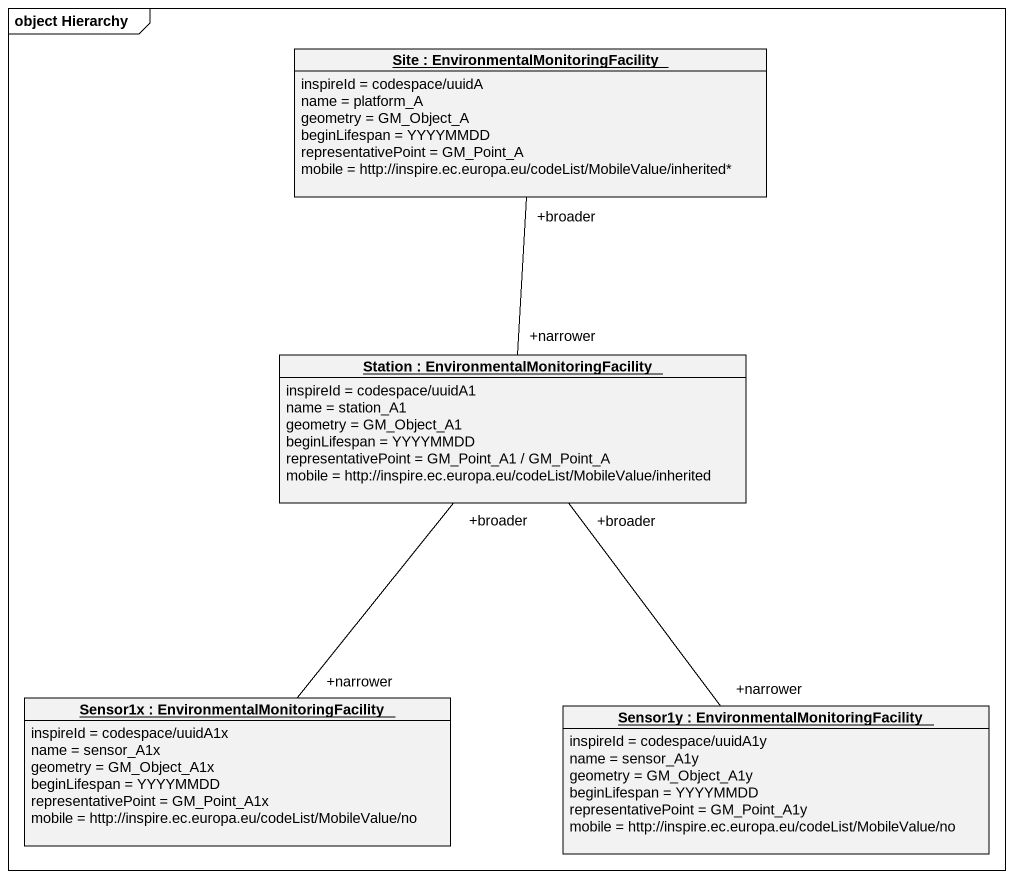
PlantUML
@startuml
mainframe object Hierarchy
hide circle
hide empty members
object "Site : EnvironmentalMonitoringFacility" as Site {
  inspireId = codespace/uuidA
  name = platform_A
  geometry = GM_Object_A
  beginLifespan = YYYYMMDD
  representativePoint = GM_Point_A
  mobile = http://inspire.ec.europa.eu/codeList/MobileValue/inherited*
}
object "Station : EnvironmentalMonitoringFacility" as Station {
  inspireId = codespace/uuidA1
  name = station_A1
  geometry = GM_Object_A1
  beginLifespan = YYYYMMDD
  representativePoint = GM_Point_A1 / GM_Point_A
  mobile = http://inspire.ec.europa.eu/codeList/MobileValue/inherited
}
object "Sensor1x : EnvironmentalMonitoringFacility" as Sensor1x {
  inspireId = codespace/uuidA1x
  name = sensor_A1x
  geometry = GM_Object_A1x
  beginLifespan = YYYYMMDD
  representativePoint = GM_Point_A1x
  mobile = http://inspire.ec.europa.eu/codeList/MobileValue/no
}
object "Sensor1y : EnvironmentalMonitoringFacility" as Sensor1y {
  inspireId = codespace/uuidA1y
  name = sensor_A1y
  geometry = GM_Object_A1y
  beginLifespan = YYYYMMDD
  representativePoint = GM_Point_A1y
  mobile = http://inspire.ec.europa.eu/codeList/MobileValue/no
}
Site "+broader" -- "+narrower" Station
Station "+broader" -- "+narrower" Sensor1x
Station "+broader" -- "+narrower" Sensor1y
@enduml
